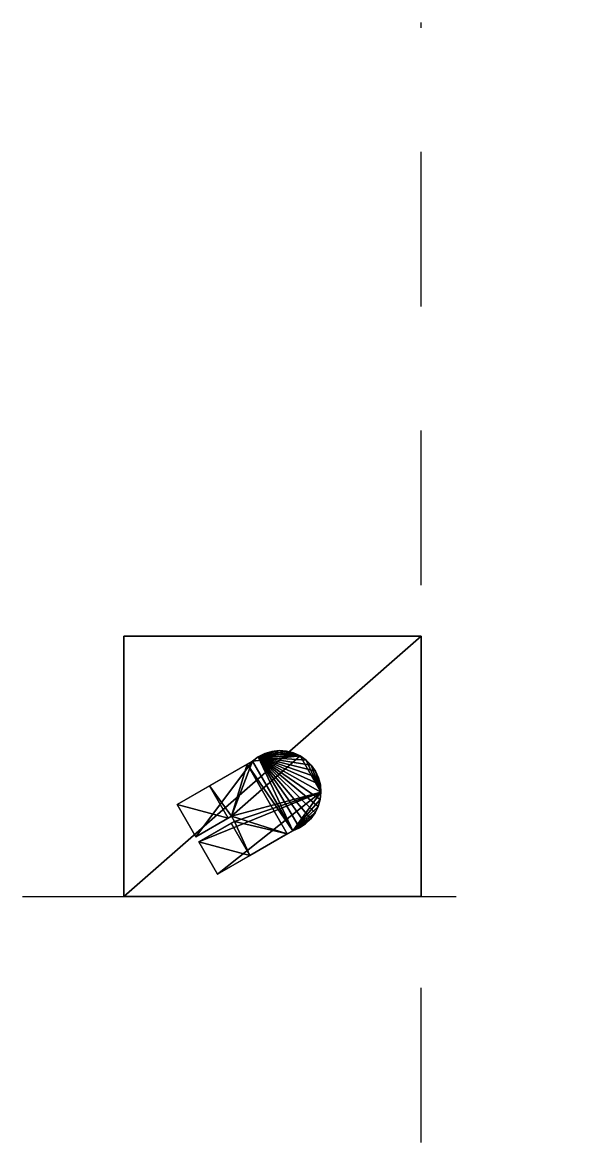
# Model space of a CAD drawing. Extents: x -611.151 to -610.705, y -307.033 to -306.129.
import ezdxf

# ---------------------------------------------------------------- set-up
doc = ezdxf.new("R2010")
doc.units = 0
doc.linetypes.add('HIDDEN2', pattern=[0.1875, 0.125, -0.0625])
doc.layers.get('0').update_dxf_attribs({"linetype": 'CONTINUOUS'})
doc.layers.add('EIXOMOB', color=1, linetype='HIDDEN2')

# ---------------------------------------------------------------- blocks, each defined once
blk = doc.blocks.new('*X4')
mesh = blk.add_polyface()
corners = [(-610.92251, -306.77574, 0.003), (-610.92742, -306.77899, 0.003), (-610.93284, -306.78132, 0.003), (-610.91824, -306.77168, 0.003), (-610.91477, -306.76692, 0.003), (-610.91218, -306.76163, 0.003), (-610.91058, -306.75596, 0.003), (-610.91, -306.75009, 0.003), (-611.00849, -306.79028, 0.003), (-610.97986, -306.77375, 0.003), (-610.99346, -306.81632, 0.003), (-610.91196, -306.73852, 0.003), (-610.91047, -306.74422, 0.003), (-610.91445, -306.73318, 0.003), (-610.91783, -306.72835, 0.003), (-610.92202, -306.72421, 0.003), (-610.92687, -306.72087, 0.003), (-610.98229, -306.76953, 0.003), (-611.01093, -306.78607, 0.003), (-611.02596, -306.76003, 0.003), (-610.96534, -306.72503, 0.003), (-610.93795, -306.71699, 0.003), (-610.93224, -306.71844, 0.003), (-610.94383, -306.71658, 0.003), (-610.94969, -306.71721, 0.003), (-610.95534, -306.71887, 0.003), (-610.96061, -306.72151, 0.003)]
mesh.append_faces([[corners[k] for k in face] for face in [(17, 16, 7), (16, 17, 20)]], dxfattribs={"vtx0": -1, "vtx1": -1, "vtx2": -1})
mesh.append_faces([[corners[k] for k in face] for face in [(3, 0, 2), (4, 3, 2), (5, 4, 2), (6, 5, 2), (7, 6, 2), (8, 9, 7), (10, 8, 7), (2, 10, 7), (13, 11, 7), (14, 13, 7), (15, 14, 7), (16, 15, 7), (9, 17, 7), (17, 18, 20), (23, 21, 16), (24, 23, 16), (25, 24, 16), (26, 25, 16), (20, 26, 16)]], dxfattribs={"vtx1": -1, "vtx2": -1})
mesh.append_faces([[corners[k] for k in face] for face in [(0, 1, 2), (11, 12, 7), (18, 19, 20), (21, 22, 16)]], dxfattribs={"vtx2": -1})
mesh = blk.add_polyface()
corners = [(-610.93284, -306.78132, 0.03133), (-610.96061, -306.72151, 0.02938), (-610.96534, -306.72503, 0.03133), (-610.96967, -306.72753, 0.033), (-610.93717, -306.78382, 0.033), (-610.94969, -306.71721, 0.02551), (-610.95534, -306.71887, 0.02742), (-610.94383, -306.71658, 0.02372), (-610.93795, -306.71699, 0.02209), (-610.93224, -306.71844, 0.02068), (-610.92687, -306.72087, 0.01954), (-610.92202, -306.72421, 0.01869), (-610.91783, -306.72835, 0.01817), (-610.91445, -306.73318, 0.018), (-610.91196, -306.73852, 0.01817), (-610.91047, -306.74422, 0.01869), (-610.91, -306.75009, 0.01954), (-610.91058, -306.75596, 0.02068), (-610.91218, -306.76163, 0.02209), (-610.91477, -306.76692, 0.02372), (-610.91824, -306.77168, 0.02551), (-610.92251, -306.77574, 0.02742), (-610.92742, -306.77899, 0.02938)]
mesh.append_faces([[corners[k] for k in face] for face in [(0, 1, 2)]], dxfattribs={"vtx0": -1, "vtx2": -1})
mesh.append_faces([[corners[k] for k in face] for face in [(2, 3, 0), (7, 5, 1), (8, 7, 1), (9, 8, 1), (10, 9, 1), (11, 10, 1), (12, 11, 1), (13, 12, 1), (14, 13, 1), (15, 14, 1), (16, 15, 1), (17, 16, 1), (18, 17, 1), (19, 18, 1), (20, 19, 1), (21, 20, 1), (22, 21, 1), (0, 22, 1)]], dxfattribs={"vtx1": -1, "vtx2": -1})
mesh.append_faces([[corners[k] for k in face] for face in [(3, 4, 0), (5, 6, 1)]], dxfattribs={"vtx2": -1})
mesh = blk.add_polyface()
corners = [(-610.95534, -306.71887, 0.003), (-610.96061, -306.72151, 0.003), (-610.95534, -306.71887, 0.02742), (-610.94969, -306.71721, 0.02551), (-610.94969, -306.71721, 0.003), (-610.96061, -306.72151, 0.02938), (-610.96534, -306.72503, 0.03133), (-610.96534, -306.72503, 0.003), (-610.94383, -306.71658, 0.02372), (-610.94383, -306.71658, 0.003), (-610.93795, -306.71699, 0.02209), (-610.93224, -306.71844, 0.02068), (-610.93224, -306.71844, 0.003), (-610.93795, -306.71699, 0.003), (-610.92687, -306.72087, 0.01954), (-610.92687, -306.72087, 0.003), (-610.92202, -306.72421, 0.01869), (-610.91783, -306.72835, 0.01817), (-610.91783, -306.72835, 0.003), (-610.92202, -306.72421, 0.003), (-610.91445, -306.73318, 0.018), (-610.91445, -306.73318, 0.003), (-610.91196, -306.73852, 0.01817), (-610.91196, -306.73852, 0.003), (-610.91047, -306.74422, 0.01869), (-610.91, -306.75009, 0.01954), (-610.91, -306.75009, 0.003), (-610.91047, -306.74422, 0.003), (-610.91058, -306.75596, 0.02068), (-610.91058, -306.75596, 0.003), (-610.91218, -306.76163, 0.02209), (-610.91477, -306.76692, 0.02372), (-610.91477, -306.76692, 0.003), (-610.91218, -306.76163, 0.003), (-610.91824, -306.77168, 0.02551), (-610.91824, -306.77168, 0.003), (-610.92251, -306.77574, 0.02742), (-610.92742, -306.77899, 0.02938), (-610.92742, -306.77899, 0.003), (-610.92251, -306.77574, 0.003), (-610.93284, -306.78132, 0.03133), (-610.93284, -306.78132, 0.003)]
mesh.append_faces([[corners[k] for k in face] for face in [(6, 1, 7), (4, 8, 9), (10, 12, 13), (13, 8, 10), (12, 14, 15), (16, 18, 19), (19, 14, 16), (18, 20, 21), (21, 22, 23), (24, 26, 27), (27, 22, 24), (26, 28, 29), (30, 32, 33), (33, 28, 30), (32, 34, 35), (39, 34, 36), (36, 38, 39), (38, 40, 41)]], dxfattribs={"vtx0": -1})
mesh.append_faces([[corners[k] for k in face] for face in [(0, 1, 2)]], dxfattribs={"vtx1": -1})
mesh.append_faces([[corners[k] for k in face] for face in [(0, 2, 3), (3, 4, 0), (1, 5, 2), (6, 5, 1), (4, 3, 8), (10, 11, 12), (13, 9, 8), (12, 11, 14), (16, 17, 18), (19, 15, 14), (18, 17, 20), (21, 20, 22), (24, 25, 26), (27, 23, 22), (26, 25, 28), (30, 31, 32), (33, 29, 28), (32, 31, 34), (36, 37, 38), (39, 35, 34), (38, 37, 40)]], dxfattribs={"vtx2": -1})
mesh = blk.add_polyface()
corners = [(-611.02596, -306.76003, 0.003), (-611.02596, -306.76003, 0.023), (-610.99998, -306.74503, 0.033), (-610.96534, -306.72503, 0.003), (-610.96534, -306.72503, 0.03133), (-610.96967, -306.72753, 0.033)]
mesh.append_faces([[corners[k] for k in face] for face in [(5, 4, 2)]], dxfattribs={"vtx1": -1})
mesh.append_faces([[corners[k] for k in face] for face in [(3, 0, 2), (4, 3, 2)]], dxfattribs={"vtx1": -1, "vtx2": -1})
mesh.append_faces([[corners[k] for k in face] for face in [(0, 1, 2)]], dxfattribs={"vtx2": -1})
mesh = blk.add_polyface()
corners = [(-610.97986, -306.77375, 0.033), (-610.98251, -306.77528, 0.033), (-610.96748, -306.80132, 0.033), (-610.93717, -306.78382, 0.033), (-610.96967, -306.72753, 0.033), (-610.98229, -306.76953, 0.033), (-610.99998, -306.74503, 0.033), (-610.98495, -306.77107, 0.033)]
mesh.append_faces([[corners[k] for k in face] for face in [(0, 2, 3), (3, 5, 0)]], dxfattribs={"vtx0": -1, "vtx2": -1})
mesh.append_faces([[corners[k] for k in face] for face in [(3, 4, 5), (4, 6, 5)]], dxfattribs={"vtx1": -1, "vtx2": -1})
mesh.append_faces([[corners[k] for k in face] for face in [(0, 1, 2), (6, 7, 5)]], dxfattribs={"vtx2": -1})
mesh = blk.add_polyface()
corners = [(-611.02596, -306.76003, 0.023), (-611.01093, -306.78607, 0.023), (-610.98495, -306.77107, 0.033), (-610.99998, -306.74503, 0.033)]
mesh.append_faces([[corners[k] for k in face] for face in [(3, 0, 2)]], dxfattribs={"vtx1": -1})
mesh.append_faces([[corners[k] for k in face] for face in [(0, 1, 2)]], dxfattribs={"vtx2": -1})
mesh = blk.add_polyface()
corners = [(-611.02596, -306.76003, 0.003), (-611.01093, -306.78607, 0.003), (-611.01093, -306.78607, 0.023), (-611.02596, -306.76003, 0.023)]
mesh.append_faces([[corners[k] for k in face] for face in [(3, 0, 2)]], dxfattribs={"vtx1": -1})
mesh.append_faces([[corners[k] for k in face] for face in [(0, 1, 2)]], dxfattribs={"vtx2": -1})
mesh = blk.add_polyface()
corners = [(-610.98229, -306.76953, 0.033), (-610.98495, -306.77107, 0.033), (-611.01093, -306.78607, 0.023), (-610.98229, -306.76953, 0.003), (-611.01093, -306.78607, 0.003)]
mesh.append_faces([[corners[k] for k in face] for face in [(4, 3, 2)]], dxfattribs={"vtx1": -1})
mesh.append_faces([[corners[k] for k in face] for face in [(3, 0, 2)]], dxfattribs={"vtx1": -1, "vtx2": -1})
mesh.append_faces([[corners[k] for k in face] for face in [(0, 1, 2)]], dxfattribs={"vtx2": -1})
mesh = blk.add_polyface()
corners = [(-610.98229, -306.76953, 0.003), (-610.97986, -306.77375, 0.003), (-610.97986, -306.77375, 0.033), (-610.98229, -306.76953, 0.033)]
mesh.append_faces([[corners[k] for k in face] for face in [(3, 0, 2)]], dxfattribs={"vtx1": -1})
mesh.append_faces([[corners[k] for k in face] for face in [(0, 1, 2)]], dxfattribs={"vtx2": -1})
mesh = blk.add_polyface()
corners = [(-610.98251, -306.77528, 0.033), (-610.97986, -306.77375, 0.033), (-610.97986, -306.77375, 0.003), (-611.00849, -306.79028, 0.003), (-611.00849, -306.79028, 0.023)]
mesh.append_faces([[corners[k] for k in face] for face in [(0, 3, 4)]], dxfattribs={"vtx0": -1})
mesh.append_faces([[corners[k] for k in face] for face in [(0, 2, 3)]], dxfattribs={"vtx0": -1, "vtx2": -1})
mesh.append_faces([[corners[k] for k in face] for face in [(0, 1, 2)]], dxfattribs={"vtx2": -1})
mesh = blk.add_polyface()
corners = [(-610.96748, -306.80132, 0.033), (-610.98251, -306.77528, 0.033), (-611.00849, -306.79028, 0.023), (-610.99346, -306.81632, 0.023)]
mesh.append_faces([[corners[k] for k in face] for face in [(3, 0, 2)]], dxfattribs={"vtx1": -1})
mesh.append_faces([[corners[k] for k in face] for face in [(0, 1, 2)]], dxfattribs={"vtx2": -1})
mesh = blk.add_polyface()
corners = [(-610.93284, -306.78132, 0.03133), (-610.93717, -306.78382, 0.033), (-610.96748, -306.80132, 0.033), (-610.93284, -306.78132, 0.003), (-610.99346, -306.81632, 0.003), (-610.99346, -306.81632, 0.023)]
mesh.append_faces([[corners[k] for k in face] for face in [(5, 4, 2)]], dxfattribs={"vtx1": -1})
mesh.append_faces([[corners[k] for k in face] for face in [(3, 0, 2), (4, 3, 2)]], dxfattribs={"vtx1": -1, "vtx2": -1})
mesh.append_faces([[corners[k] for k in face] for face in [(0, 1, 2)]], dxfattribs={"vtx2": -1})
mesh = blk.add_polyface()
corners = [(-610.99346, -306.81632, 0.023), (-611.00849, -306.79028, 0.023), (-611.00849, -306.79028, 0.003), (-610.99346, -306.81632, 0.003)]
mesh.append_faces([[corners[k] for k in face] for face in [(3, 0, 2)]], dxfattribs={"vtx1": -1})
mesh.append_faces([[corners[k] for k in face] for face in [(0, 1, 2)]], dxfattribs={"vtx2": -1})
blk = doc.blocks.new('*X5')
mesh = blk.add_polyface()
corners = [(-611.06923, -306.83428), (-611.06923, -306.83428, 0.003), (-611.06923, -306.62428, 0.003), (-611.06923, -306.62428)]
mesh.append_faces([[corners[k] for k in face] for face in [(3, 0, 2)]], dxfattribs={"vtx1": -1})
mesh.append_faces([[corners[k] for k in face] for face in [(0, 1, 2)]], dxfattribs={"vtx2": -1})
mesh = blk.add_polyface()
corners = [(-611.06923, -306.62428), (-611.06923, -306.62428, 0.003), (-610.82923, -306.62428, 0.003), (-610.82923, -306.62428)]
mesh.append_faces([[corners[k] for k in face] for face in [(3, 0, 2)]], dxfattribs={"vtx1": -1})
mesh.append_faces([[corners[k] for k in face] for face in [(0, 1, 2)]], dxfattribs={"vtx2": -1})
mesh = blk.add_polyface()
corners = [(-611.06923, -306.83428), (-611.06923, -306.62428), (-610.82923, -306.62428), (-610.82923, -306.83428)]
mesh.append_faces([[corners[k] for k in face] for face in [(0, 2, 3)]], dxfattribs={"vtx0": -1})
mesh.append_faces([[corners[k] for k in face] for face in [(0, 1, 2)]], dxfattribs={"vtx2": -1})
mesh = blk.add_polyface()
corners = [(-610.82923, -306.62428, 0.003), (-611.06923, -306.62428, 0.003), (-611.06923, -306.83428, 0.003), (-610.82923, -306.83428, 0.003)]
mesh.append_faces([[corners[k] for k in face] for face in [(3, 0, 2)]], dxfattribs={"vtx1": -1})
mesh.append_faces([[corners[k] for k in face] for face in [(0, 1, 2)]], dxfattribs={"vtx2": -1})
mesh = blk.add_polyface()
corners = [(-610.82923, -306.62428), (-610.82923, -306.62428, 0.003), (-610.82923, -306.83428, 0.003), (-610.82923, -306.83428)]
mesh.append_faces([[corners[k] for k in face] for face in [(3, 0, 2)]], dxfattribs={"vtx1": -1})
mesh.append_faces([[corners[k] for k in face] for face in [(0, 1, 2)]], dxfattribs={"vtx2": -1})
mesh = blk.add_polyface()
corners = [(-610.82923, -306.83428), (-610.82923, -306.83428, 0.003), (-611.06923, -306.83428, 0.003), (-611.06923, -306.83428)]
mesh.append_faces([[corners[k] for k in face] for face in [(3, 0, 2)]], dxfattribs={"vtx1": -1})
mesh.append_faces([[corners[k] for k in face] for face in [(0, 1, 2)]], dxfattribs={"vtx2": -1})

msp = doc.modelspace()

# ---------------------------------------------------------------- linework, layer by layer
at = {"layer": 'EIXOMOB'}
for p, q in [((-610.82923, -307.03305), (-610.82923, -306.12868)), ((-611.15096, -306.83428), (-610.70452, -306.83428))]:
    msp.add_line(p, q, dxfattribs=at)

# ---------------------------------------------------------------- block references
for name in ['*X5', '*X4']:
    msp.add_blockref(name, (0, 0))

doc.saveas('drawing.dxf')
